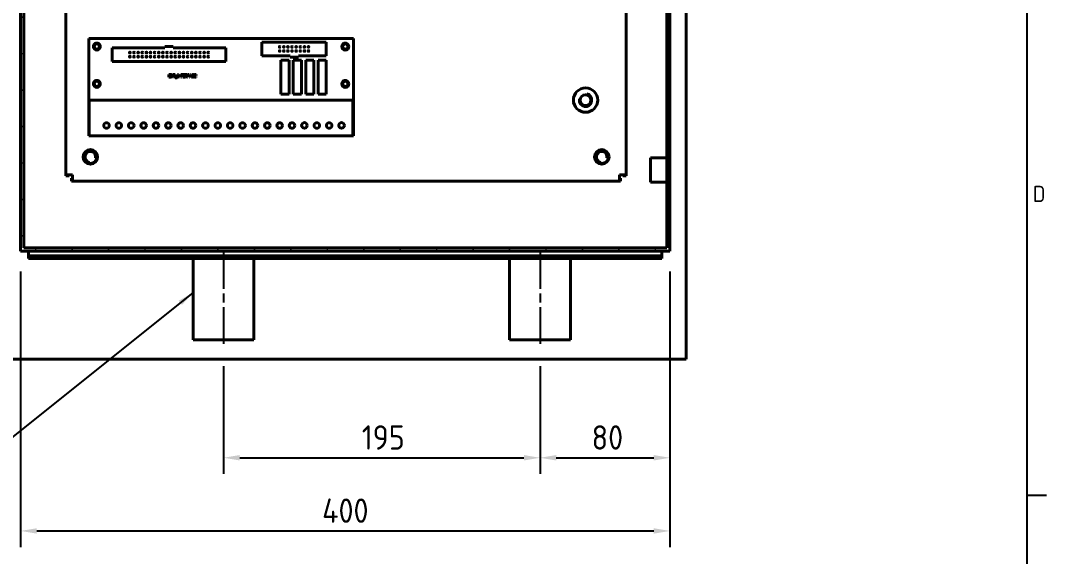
# Model space of a CAD drawing. Header units: millimetres. Extents: x 0 to 4205, y 0 to 2970.
# Drawn here: x 3485 to 4117, y 1076 to 1406 of the extents above; entities that cross this region are included whole.
import ezdxf

# ---------------------------------------------------------------- set-up
doc = ezdxf.new("R2010")
doc.units = ezdxf.units.MM
doc.header["$LTSCALE"] = 5
doc.linetypes.add('CHAIN', pattern=[0.3543, 0.2362, -0.0295, 0.0591, -0.0295])
doc.layers.get('0').update_dxf_attribs({"color": 3, "lineweight": 25})
for name, color, linetype, lineweight in [('가시적인 것(ISO)', 3, 'Continuous', 40), ('가시적인 좁은 것(ISO)', 3, 'Continuous', 35), ('경계(ISO)', 7, 'Continuous', 25), ('기호(ISO)', 5, 'Continuous', 25), ('중심선(ISO)', 1, 'Continuous', 25), ('치수(ISO)', 2, 'Continuous', 25), ('해치(ISO)', 7, 'Continuous', 18)]:
    doc.layers.add(name, color=color, linetype=linetype, lineweight=lineweight)
doc.styles.add('문자 텍스트_PSTEK_POSCO', font='isocp.shx')
doc.styles.add('치수 텍스트_PSTEK_POSCO', font='isocp.shx')
doc.dimstyles.new('치수_PSTEK_POSCO', dxfattribs={"dimscale": 5, "dimtxt": 3, "dimasz": 2, "dimexe": 2, "dimexo": 2.5, "dimgap": 1, "dimtad": 1, "dimrnd": 1e-08, "dimdsep": 46, "dimtxsty": '치수 텍스트_PSTEK_POSCO', "dimcen": 0.09, "dimdle": 10, "dimclrd": 7, "dimclre": 7, "dimclrt": 2, "dimadec": 1, "dimazin": 2, "dimtfac": 1, "dimtmove": 0, "dimatfit": 3, "dimfxl": 0, "dimtolj": 1, "dimlwd": -1, "dimlwe": -1, "dimarcsym": 0})
doc.dimstyles.new('치수_PSTEK_POSCO$7', dxfattribs={"dimscale": 5, "dimtxt": 3, "dimasz": 2, "dimexe": 2, "dimexo": 2.5, "dimgap": 1, "dimtad": 1, "dimrnd": 1e-08, "dimdsep": 46, "dimtxsty": '치수 텍스트_PSTEK_POSCO', "dimcen": 0.09, "dimdle": 10, "dimclrd": 7, "dimclre": 7, "dimclrt": 2, "dimadec": 1, "dimazin": 2, "dimtfac": 1, "dimtmove": 0, "dimatfit": 3, "dimfxl": 0, "dimtolj": 1, "dimlwd": -1, "dimlwe": -1, "dimarcsym": 0})

# ---------------------------------------------------------------- blocks, each defined once
blk = doc.blocks.new('경계 Default Border')
at = {"layer": '경계(ISO)'}
blk.add_line((821, 222.75), (823.4, 222.75), dxfattribs=at)
at = {"layer": '경계(ISO)', "flags": 128}
blk.add_lwpolyline([(20, 20), (20, 574), (821, 574), (821, 20), (20, 20)], dxfattribs=at)
at = {"layer": '경계(ISO)', "color": 2, "insert": (821.72, 258.86), "char_height": 2, "attachment_point": 7, "style": '문자 텍스트_PSTEK_POSCO'}
blk.add_mtext('D', dxfattribs=at)
blk = doc.blocks.new('*D32')
at = {"layer": 'Defpoints', "color": 0, "transparency": 16777216}
for p in [(3610.12, 1205.75), (3805.12, 1205.75), (3805.12, 1136.74)]:
    blk.add_point(p, dxfattribs=at)
at = {"layer": '치수(ISO)', "color": 7, "transparency": 16777216}
for p, q in [((3610.12, 1193.25), (3610.12, 1126.74)), ((3805.12, 1193.25), (3805.12, 1126.74)), ((3620.12, 1136.74), (3795.12, 1136.74))]:
    blk.add_line(p, q, dxfattribs=at)
for points in [[(3620.12, 1138.41), (3620.12, 1135.07), (3610.12, 1136.74)], [(3795.12, 1138.41), (3795.12, 1135.07), (3805.12, 1136.74)]]:
    blk.add_solid(points, dxfattribs=at)
at = {"layer": '치수(ISO)', "color": 2, "transparency": 16777216, "insert": (3695.28, 1149.24), "char_height": 15, "attachment_point": 4, "style": '치수 텍스트_PSTEK_POSCO'}
blk.add_mtext('\\A1;195', dxfattribs=at)
blk = doc.blocks.new('*D33')
at = {"layer": 'Defpoints', "color": 0, "transparency": 16777216}
for p in [(3885.12, 1264.1), (3805.12, 1205.75), (3885.12, 1136.74)]:
    blk.add_point(p, dxfattribs=at)
at = {"layer": '치수(ISO)', "color": 7, "transparency": 16777216}
for p, q in [((3885.12, 1251.6), (3885.12, 1126.74)), ((3805.12, 1193.25), (3805.12, 1126.74)), ((3815.12, 1136.74), (3875.12, 1136.74))]:
    blk.add_line(p, q, dxfattribs=at)
for points in [[(3815.12, 1138.41), (3815.12, 1135.07), (3805.12, 1136.74)], [(3875.12, 1138.41), (3875.12, 1135.07), (3885.12, 1136.74)]]:
    blk.add_solid(points, dxfattribs=at)
at = {"layer": '치수(ISO)', "color": 2, "transparency": 16777216, "insert": (3836.86, 1149.24), "char_height": 15, "attachment_point": 4, "style": '치수 텍스트_PSTEK_POSCO'}
blk.add_mtext('\\A1;80', dxfattribs=at)
blk = doc.blocks.new('*D38')
at = {"layer": 'Defpoints', "color": 0, "transparency": 16777216}
for p in [(3485.12, 1264.1), (3885.12, 1264.1), (3885.12, 1091.66)]:
    blk.add_point(p, dxfattribs=at)
at = {"layer": '치수(ISO)', "color": 7, "transparency": 16777216}
for p, q in [((3485.12, 1251.6), (3485.12, 1081.66)), ((3885.12, 1251.6), (3885.12, 1081.66)), ((3495.12, 1091.66), (3875.12, 1091.66))]:
    blk.add_line(p, q, dxfattribs=at)
for points in [[(3495.12, 1093.32), (3495.12, 1089.99), (3485.12, 1091.66)], [(3875.12, 1093.32), (3875.12, 1089.99), (3885.12, 1091.66)]]:
    blk.add_solid(points, dxfattribs=at)
at = {"layer": '치수(ISO)', "color": 2, "transparency": 16777216, "insert": (3670.86, 1104.16), "char_height": 15, "attachment_point": 4, "style": '치수 텍스트_PSTEK_POSCO'}
blk.add_mtext('\\A1;400', dxfattribs=at)

msp = doc.modelspace()

# ---------------------------------------------------------------- hatches: boundary and pattern name
at = {"layer": '해치(ISO)'}
h = msp.add_hatch(dxfattribs=at)
h.set_pattern_fill('ANSI31', color=256, scale=127, angle=90.0002105, style=0)
h.set_pattern_definition([(135.0002, (0, 0), (-11.22528, -11.22536), [])])
h.paths.add_polyline_path([(3485.1202, 1904.1039), (3485.1202, 1264.1039), (3885.1202, 1264.1039), (3885.1202, 1904.1039)])
h.paths.add_polyline_path([(3487.1202, 1266.1039), (3487.1202, 1902.1039), (3883.1202, 1902.1039), (3883.1202, 1266.1039)], flags=0)

# ---------------------------------------------------------------- linework, layer by layer
at = {"layer": '가시적인 것(ISO)'}
for p, q in [((3895.1202, 1197.563), (3895.1202, 1935.3039)), ((3485.1202, 1904.1039), (3485.1202, 1264.1039)), ((3487.1202, 1266.1039), (3487.1202, 1902.1039)), ((3883.1202, 1902.1039), (3883.1202, 1266.1039)), ((3885.1202, 1264.1039), (3885.1202, 1904.1039)), ((3513.1202, 1311.1039), (3513.1202, 1813.1039)), ((3858.1202, 1768.1039), (3858.1202, 1311.1039)), ((3690.1202, 1395.1039), (3527.1202, 1395.1039)), ((3527.1202, 1395.1039), (3527.1202, 1335.1039)), ((3579.1602, 1390.1838), (3574.0802, 1390.1838)), ((3574.0802, 1390.1838), (3574.0802, 1389.2313)), ((3579.1602, 1389.2313), (3579.1602, 1390.1838)), ((3673.3052, 1392.7949), (3633.7371, 1392.7711)), ((3633.7371, 1392.7711), (3633.7371, 1384.4789)), ((3673.3052, 1384.4764), (3673.3052, 1392.7949)), ((3690.1202, 1335.1039), (3690.1202, 1395.1039)), ((3574.0802, 1389.2313), (3541.5682, 1389.2313)), ((3541.5682, 1389.2313), (3541.5682, 1380.9764)), ((3611.5452, 1389.2313), (3579.1602, 1389.2313)), ((3611.5452, 1380.9764), (3611.5452, 1389.2313)), ((3633.7371, 1384.4789), (3639.0118, 1384.4764)), ((3639.0118, 1384.4764), (3651.2038, 1384.4764)), ((3651.2038, 1384.4764), (3651.2038, 1383.5239)), ((3656.2838, 1384.4764), (3673.3052, 1384.4764)), ((3656.2838, 1383.5239), (3656.2838, 1384.4764)), ((3541.5682, 1380.9764), (3611.5452, 1380.9764)), ((3645.5032, 1381.782), (3645.5032, 1360.7855)), ((3650.4985, 1381.782), (3645.5032, 1381.782)), ((3650.4985, 1360.7855), (3650.4985, 1381.782)), ((3651.2038, 1383.5239), (3656.2838, 1383.5239)), ((3653.1232, 1381.782), (3653.1232, 1360.7855)), ((3658.1185, 1381.782), (3653.1232, 1381.782)), ((3658.1185, 1360.7855), (3658.1185, 1381.782)), ((3660.7432, 1381.782), (3660.7432, 1360.7855)), ((3665.7385, 1381.782), (3660.7432, 1381.782)), ((3665.7385, 1360.7855), (3665.7385, 1381.782)), ((3668.3632, 1381.782), (3668.3632, 1360.7855)), ((3673.3585, 1381.782), (3668.3632, 1381.782)), ((3673.3585, 1360.7855), (3673.3585, 1381.782)), ((3576.5343, 1371.3039), (3576.5343, 1372.8039)), ((3576.5343, 1372.8039), (3577.6205, 1372.8039)), ((3577.6548, 1371.3039), (3576.5343, 1371.3039)), ((3576.7333, 1372.6266), (3576.7333, 1372.1682)), ((3577.6205, 1372.6266), (3576.7333, 1372.6266)), ((3576.7333, 1372.1682), (3577.5644, 1372.1682)), ((3576.7333, 1371.991), (3576.7333, 1371.4811)), ((3577.5644, 1371.991), (3576.7333, 1371.991)), ((3576.7333, 1371.4811), (3577.6548, 1371.4811)), ((3577.5644, 1372.1682), (3577.5644, 1371.991)), ((3577.6205, 1372.8039), (3577.6205, 1372.6266)), ((3577.6548, 1371.4811), (3577.6548, 1371.3039)), ((3577.7759, 1371.3039), (3578.3556, 1372.0813)), ((3578.0149, 1371.3039), (3577.7759, 1371.3039)), ((3577.8445, 1372.8039), (3578.0801, 1372.8039)), ((3578.3556, 1372.0813), (3577.8445, 1372.8039)), ((3578.3945, 1371.8241), (3578.0149, 1371.3039)), ((3578.0801, 1372.8039), (3578.3545, 1372.4197)), ((3578.9078, 1371.3039), (3578.5282, 1371.8389)), ((3579.1102, 1372.8039), (3578.59, 1372.0904)), ((3578.59, 1372.0904), (3579.1513, 1371.3039)), ((3578.5945, 1372.4048), (3578.8941, 1372.8039)), ((3578.8941, 1372.8039), (3579.1102, 1372.8039)), ((3579.1513, 1371.3039), (3578.9078, 1371.3039)), ((3579.2142, 1372.8039), (3580.4032, 1372.8039)), ((3579.2142, 1372.6266), (3579.2142, 1372.8039)), ((3579.7081, 1372.6266), (3579.2142, 1372.6266)), ((3579.7081, 1371.3039), (3579.7081, 1372.6266)), ((3579.907, 1371.3039), (3579.7081, 1371.3039)), ((3579.907, 1372.6266), (3579.907, 1371.3039)), ((3580.4032, 1372.6266), (3579.907, 1372.6266)), ((3580.4032, 1372.8039), (3580.4032, 1372.6266)), ((3581.8061, 1371.3039), (3581.8061, 1372.8039)), ((3581.8061, 1372.8039), (3582.005, 1372.8039)), ((3582.005, 1371.3039), (3581.8061, 1371.3039)), ((3582.005, 1372.8039), (3582.005, 1371.3039)), ((3582.3525, 1371.3039), (3582.3525, 1372.8039)), ((3582.3525, 1372.8039), (3582.5561, 1372.8039)), ((3582.5423, 1371.3039), (3582.3525, 1371.3039)), ((3582.5423, 1372.4814), (3582.5423, 1371.3039)), ((3583.3312, 1371.3039), (3582.5423, 1372.4814)), ((3582.5561, 1372.8039), (3583.3449, 1371.6263)), ((3583.5347, 1371.3039), (3583.3312, 1371.3039)), ((3583.3449, 1372.8039), (3583.5347, 1372.8039)), ((3583.3449, 1371.6263), (3583.3449, 1372.8039)), ((3583.5347, 1372.8039), (3583.5347, 1371.3039)), ((3583.7554, 1372.8039), (3584.9444, 1372.8039)), ((3583.7554, 1372.6266), (3583.7554, 1372.8039)), ((3584.2493, 1372.6266), (3583.7554, 1372.6266)), ((3584.2493, 1371.3039), (3584.2493, 1372.6266)), ((3584.4482, 1371.3039), (3584.2493, 1371.3039)), ((3584.4482, 1372.6266), (3584.4482, 1371.3039)), ((3584.9444, 1372.6266), (3584.4482, 1372.6266)), ((3584.9444, 1372.8039), (3584.9444, 1372.6266)), ((3585.1525, 1371.3039), (3585.1525, 1372.8039)), ((3585.1525, 1372.8039), (3586.2386, 1372.8039)), ((3586.2729, 1371.3039), (3585.1525, 1371.3039)), ((3585.3514, 1372.6266), (3585.3514, 1372.1682)), ((3586.2386, 1372.6266), (3585.3514, 1372.6266)), ((3585.3514, 1372.1682), (3586.1826, 1372.1682)), ((3585.3514, 1371.991), (3585.3514, 1371.4811)), ((3586.1826, 1371.991), (3585.3514, 1371.991)), ((3585.3514, 1371.4811), (3586.2729, 1371.4811)), ((3586.1826, 1372.1682), (3586.1826, 1371.991)), ((3586.2386, 1372.8039), (3586.2386, 1372.6266)), ((3586.2729, 1371.4811), (3586.2729, 1371.3039)), ((3586.5496, 1371.3039), (3586.5496, 1372.8039)), ((3586.5496, 1372.8039), (3587.215, 1372.8039)), ((3586.7485, 1371.3039), (3586.5496, 1371.3039)), ((3586.7485, 1372.6381), (3587.223, 1372.6381)), ((3586.7485, 1372.1419), (3586.7485, 1372.6381)), ((3587.175, 1372.1419), (3586.7485, 1372.1419)), ((3586.7485, 1371.9704), (3586.7485, 1371.3039)), ((3586.9783, 1371.9704), (3586.7485, 1371.9704)), ((3587.622, 1371.3039), (3587.4231, 1371.616)), ((3587.6106, 1371.712), (3587.8701, 1371.3039)), ((3587.8701, 1371.3039), (3587.622, 1371.3039)), ((3588.0702, 1371.3039), (3588.0702, 1372.8039)), ((3588.0702, 1372.8039), (3589.0831, 1372.8039)), ((3588.2691, 1371.3039), (3588.0702, 1371.3039)), ((3588.2691, 1372.6266), (3588.2691, 1372.1625)), ((3589.0831, 1372.6266), (3588.2691, 1372.6266)), ((3588.2691, 1372.1625), (3588.9734, 1372.1625)), ((3588.2691, 1371.9853), (3588.2691, 1371.3039)), ((3588.9734, 1371.9853), (3588.2691, 1371.9853)), ((3588.9734, 1372.1625), (3588.9734, 1371.9853)), ((3589.0831, 1372.8039), (3589.0831, 1372.6266)), ((3589.1769, 1371.3039), (3589.7531, 1372.8039)), ((3589.3872, 1371.3039), (3589.1769, 1371.3039)), ((3589.5519, 1371.7577), (3589.3872, 1371.3039)), ((3590.1807, 1371.7577), (3589.5519, 1371.7577)), ((3589.609, 1371.9189), (3589.7748, 1372.3591)), ((3590.1189, 1371.9189), (3589.609, 1371.9189)), ((3589.7531, 1372.8039), (3589.968, 1372.8039)), ((3589.9612, 1372.3351), (3590.1189, 1371.9189)), ((3589.968, 1372.8039), (3590.5808, 1371.3039)), ((3590.3545, 1371.3039), (3590.1807, 1371.7577)), ((3590.5808, 1371.3039), (3590.3545, 1371.3039)), ((3591.9825, 1372.3934), (3591.787, 1372.3465)), ((3591.8087, 1371.8309), (3592.0077, 1371.7806)), ((3592.2569, 1371.3039), (3592.2569, 1372.8039)), ((3592.2569, 1372.8039), (3593.343, 1372.8039)), ((3593.3773, 1371.3039), (3592.2569, 1371.3039)), ((3592.4558, 1372.6266), (3592.4558, 1372.1682)), ((3593.343, 1372.6266), (3592.4558, 1372.6266)), ((3592.4558, 1372.1682), (3593.287, 1372.1682)), ((3592.4558, 1371.991), (3592.4558, 1371.4811)), ((3593.287, 1371.991), (3592.4558, 1371.991)), ((3592.4558, 1371.4811), (3593.3773, 1371.4811)), ((3593.287, 1372.1682), (3593.287, 1371.991)), ((3593.343, 1372.8039), (3593.343, 1372.6266)), ((3593.3773, 1371.4811), (3593.3773, 1371.3039)), ((3580.4135, 1370.8877), (3580.4135, 1371.0203)), ((3580.4135, 1371.0203), (3581.6346, 1371.0203)), ((3581.6346, 1370.8877), (3580.4135, 1370.8877)), ((3581.6346, 1371.0203), (3581.6346, 1370.8877)), ((3645.5032, 1360.7855), (3650.4985, 1360.7855)), ((3653.1232, 1360.7855), (3658.1185, 1360.7855)), ((3660.7432, 1360.7855), (3665.7385, 1360.7855)), ((3668.3632, 1360.7855), (3673.3585, 1360.7855)), ((3689.739, 1357.1036), (3527.3403, 1357.1036)), ((3527.3403, 1357.1036), (3527.3403, 1335.1039)), ((3689.739, 1335.1039), (3689.739, 1357.1036)), ((3527.1202, 1335.1039), (3527.3403, 1335.1039)), ((3527.3403, 1335.1039), (3689.739, 1335.1039)), ((3689.739, 1335.1039), (3690.1202, 1335.1039)), ((3873.1202, 1321.6039), (3873.1202, 1306.6039)), ((3883.1202, 1321.6039), (3873.1202, 1321.6039)), ((3513.1202, 1311.1039), (3517.1202, 1311.1039)), ((3513.1202, 1311.1039), (3513.1202, 1310.5181)), ((3515.1202, 1310.5181), (3513.1202, 1310.5181)), ((3515.1202, 1311.1039), (3515.1202, 1310.5181)), ((3517.1202, 1309.1039), (3516.5344, 1309.1039)), ((3516.5344, 1309.1039), (3516.5344, 1307.1039)), ((3517.1202, 1311.1039), (3517.1202, 1307.1039)), ((3854.1202, 1311.1039), (3858.1202, 1311.1039)), ((3854.1202, 1307.1039), (3854.1202, 1311.1039)), ((3854.1202, 1309.1039), (3854.706, 1309.1039)), ((3854.706, 1309.1039), (3854.706, 1307.1039)), ((3856.1202, 1311.1039), (3856.1202, 1310.5181)), ((3856.1202, 1310.5181), (3858.1202, 1310.5181)), ((3858.1202, 1310.5181), (3858.1202, 1311.1039)), ((3516.5344, 1307.1039), (3517.1202, 1307.1039)), ((3854.1202, 1307.1039), (3517.1202, 1307.1039)), ((3854.1202, 1307.1039), (3854.706, 1307.1039)), ((3883.1202, 1306.6039), (3873.1202, 1306.6039)), ((3485.1202, 1264.1039), (3885.1202, 1264.1039)), ((3883.1202, 1266.1039), (3487.1202, 1266.1039)), ((3490.1202, 1261.1039), (3490.1202, 1264.1039)), ((3880.1202, 1261.1039), (3880.1202, 1264.1039)), ((3490.1202, 1261.1039), (3880.1202, 1261.1039)), ((3490.1202, 1261.1039), (3490.1202, 1259.5039)), ((3490.1202, 1259.5039), (3493.1202, 1259.5039)), ((3493.1202, 1259.5039), (3493.1202, 1261.1039)), ((3877.1202, 1261.1039), (3493.1202, 1261.1039)), ((3493.1202, 1259.5039), (3877.1202, 1259.5039)), ((3591.3702, 1259.5039), (3591.3702, 1209.5039)), ((3628.8702, 1259.5039), (3628.8702, 1209.5039)), ((3786.3702, 1259.5039), (3786.3702, 1209.5039)), ((3823.8702, 1259.5039), (3823.8702, 1209.5039)), ((3877.1202, 1261.1039), (3877.1202, 1259.5039)), ((3877.1202, 1259.5039), (3880.1202, 1259.5039)), ((3880.1202, 1259.5039), (3880.1202, 1261.1039)), ((3591.3702, 1209.5039), (3628.8702, 1209.5039)), ((3786.3702, 1209.5039), (3823.8702, 1209.5039)), ((3895.1202, 1197.563), (3445.1202, 1197.563))]:
    msp.add_line(p, q, dxfattribs=at)
for centre, radius in [((3532.1202, 1390.1039), 2.15), ((3532.1202, 1390.1039), 1.621), ((3685.1202, 1390.1039), 2.15), ((3685.1202, 1390.1039), 1.621), ((3552.4902, 1386.3738), 0.25), ((3552.4902, 1383.8339), 0.25), ((3555.0302, 1386.3738), 0.25), ((3555.0302, 1383.8339), 0.25), ((3557.5702, 1386.3738), 0.25), ((3557.5702, 1383.8339), 0.25), ((3560.1102, 1386.3738), 0.25), ((3560.1102, 1383.8339), 0.25), ((3562.6502, 1386.3738), 0.25), ((3562.6502, 1383.8339), 0.25), ((3565.1902, 1386.3738), 0.25), ((3565.1902, 1383.8339), 0.25), ((3567.7302, 1386.3738), 0.25), ((3567.7302, 1383.8339), 0.25), ((3570.2702, 1386.3738), 0.25), ((3570.2702, 1383.8339), 0.25), ((3572.8102, 1386.3738), 0.25), ((3572.8102, 1383.8339), 0.25), ((3575.3502, 1386.3738), 0.25), ((3575.3502, 1383.8339), 0.25), ((3577.8902, 1386.3738), 0.25), ((3577.8902, 1383.8339), 0.25), ((3580.4302, 1386.3738), 0.25), ((3580.4302, 1383.8339), 0.25), ((3582.9702, 1386.3738), 0.25), ((3582.9702, 1383.8339), 0.25), ((3585.5102, 1386.3738), 0.25), ((3585.5102, 1383.8339), 0.25), ((3588.0502, 1386.3738), 0.25), ((3588.0502, 1383.8339), 0.25), ((3590.5902, 1386.3738), 0.25), ((3590.5902, 1383.8339), 0.25), ((3593.1302, 1386.3738), 0.25), ((3593.1302, 1383.8339), 0.25), ((3595.6702, 1386.3738), 0.25), ((3595.6702, 1383.8339), 0.25), ((3598.2102, 1386.3738), 0.25), ((3598.2102, 1383.8339), 0.25), ((3600.7502, 1386.3738), 0.25), ((3600.7502, 1383.8339), 0.25), ((3644.7268, 1389.8739), 0.25), ((3644.7268, 1387.3339), 0.25), ((3647.2668, 1389.8739), 0.25), ((3647.2668, 1387.3339), 0.25), ((3649.8068, 1389.8739), 0.25), ((3649.8068, 1387.3339), 0.25), ((3652.3468, 1389.8739), 0.25), ((3652.3468, 1387.3339), 0.25), ((3654.8868, 1389.8739), 0.25), ((3654.8868, 1387.3339), 0.25), ((3657.4268, 1389.8739), 0.25), ((3657.4268, 1387.3339), 0.25), ((3659.9668, 1389.8739), 0.25), ((3659.9668, 1387.3339), 0.25), ((3662.5068, 1389.8739), 0.25), ((3662.5068, 1387.3339), 0.25), ((3532.1202, 1367.1039), 2.15), ((3532.1202, 1367.1039), 1.621), ((3685.1202, 1367.1039), 2.15), ((3685.1202, 1367.1039), 1.621), ((3833.1202, 1357.1039), 7.5), ((3833.1202, 1357.1039), 3.3235), ((3538.0553, 1341.4543), 1.721), ((3545.6753, 1341.4543), 1.721), ((3553.2953, 1341.4543), 1.721), ((3560.9153, 1341.4543), 1.721), ((3568.5353, 1341.4543), 1.721), ((3576.1553, 1341.4543), 1.721), ((3583.7753, 1341.4543), 1.721), ((3591.3953, 1341.4543), 1.721), ((3599.0149, 1341.4543), 1.721), ((3606.6349, 1341.4543), 1.721), ((3614.2549, 1341.4543), 1.721), ((3621.8749, 1341.4543), 1.721), ((3629.4949, 1341.4543), 1.721), ((3637.1149, 1341.4543), 1.721), ((3644.7349, 1341.4543), 1.721), ((3652.3549, 1341.4543), 1.721), ((3659.9749, 1341.5042), 1.721), ((3667.5949, 1341.4543), 1.721), ((3675.2149, 1341.4543), 1.721), ((3682.8349, 1341.5042), 1.721), ((3528.1202, 1322.1039), 4.5), ((3528.1202, 1322.1039), 4), ((3843.1202, 1322.1039), 4.5), ((3843.1202, 1322.1039), 4)]:
    msp.add_circle(centre, radius, dxfattribs=at)
for points in [[(3578.3545, 1372.4197), (3578.4402, 1372.3008), (3578.4745, 1372.2356)], [(3578.4654, 1371.9315), (3578.4162, 1371.8549), (3578.3945, 1371.8241)], [(3578.5282, 1371.8389), (3578.4962, 1371.8846), (3578.4654, 1371.9315)], [(3578.4745, 1372.2356), (3578.5248, 1372.3157), (3578.5945, 1372.4048)], [(3587.0892, 1371.9635), (3587.0549, 1371.9704), (3586.9783, 1371.9704)], [(3587.4231, 1371.616), (3587.3362, 1371.7509), (3587.2241, 1371.8938), (3587.1349, 1371.9521), (3587.0892, 1371.9635)], [(3587.5442, 1372.3946), (3587.5442, 1372.3225), (3587.4642, 1372.1979), (3587.311, 1372.1419), (3587.175, 1372.1419)], [(3587.215, 1372.8039), (3587.415, 1372.8039), (3587.6243, 1372.7227), (3587.7489, 1372.518), (3587.7489, 1372.3946)], [(3587.223, 1372.6381), (3587.3899, 1372.6381), (3587.5442, 1372.5009), (3587.5442, 1372.3946)], [(3587.7489, 1372.3946), (3587.7489, 1372.2345), (3587.542, 1372.0161), (3587.327, 1371.9864)], [(3587.327, 1371.9864), (3587.4048, 1371.9487), (3587.4459, 1371.9121)], [(3587.4459, 1371.9121), (3587.5328, 1371.8321), (3587.6106, 1371.712)], [(3589.7748, 1372.3591), (3589.8263, 1372.502), (3589.856, 1372.6461)], [(3589.856, 1372.6461), (3589.8903, 1372.5249), (3589.9612, 1372.3351)], [(3590.6814, 1372.0653), (3590.6814, 1372.2997), (3590.8609, 1372.6495), (3591.1913, 1372.8302), (3591.3903, 1372.8302)], [(3591.3868, 1371.2787), (3591.1445, 1371.2787), (3590.8404, 1371.4765), (3590.6814, 1371.8503), (3590.6814, 1372.0653)], [(3591.3857, 1372.6598), (3591.2131, 1372.6598), (3590.9798, 1372.494), (3590.8861, 1372.2151), (3590.8861, 1372.0664)], [(3590.8861, 1372.0664), (3590.8861, 1371.8755), (3590.9981, 1371.5897), (3591.2325, 1371.4491), (3591.3697, 1371.4491)], [(3591.3697, 1371.4491), (3591.5366, 1371.4491), (3591.7676, 1371.6411), (3591.8087, 1371.8309)], [(3591.787, 1372.3465), (3591.7344, 1372.51), (3591.5366, 1372.6598), (3591.3857, 1372.6598)], [(3592.0077, 1371.7806), (3591.9448, 1371.5359), (3591.6212, 1371.2787), (3591.3868, 1371.2787)], [(3591.3903, 1372.8302), (3591.6155, 1372.8302), (3591.9219, 1372.6003), (3591.9825, 1372.3934)]]:
    msp.add_open_spline(points, degree=2, dxfattribs=at)
at = {"layer": '가시적인 좁은 것(ISO)'}
for centre, radius, start, end in [((3532.1202, 1390.1039), 2, 170, 80), ((3685.1202, 1390.1039), 2, 170, 80), ((3532.1202, 1367.1039), 2, 170, 80), ((3685.1202, 1367.1039), 2, 170, 80), ((3833.1202, 1357.1039), 4, 170, 80), ((3528.1202, 1322.1039), 3.256, 350, 260), ((3843.1202, 1322.1039), 3.256, 350, 260)]:
    msp.add_arc(centre, radius, start, end, dxfattribs=at)
at = {"layer": '중심선(ISO)', "linetype": 'CHAIN', "ltscale": 19.051651}
for p, q in [((3610.1202, 1263.2539), (3610.1202, 1205.7539)), ((3805.1202, 1263.2539), (3805.1202, 1205.7539))]:
    msp.add_line(p, q, dxfattribs=at)

# ---------------------------------------------------------------- block references
at = {"xscale": 5, "yscale": 5, "zscale": 5}
msp.add_blockref('경계 Default Border', (0, 0), dxfattribs=at)

# ---------------------------------------------------------------- dimensions: what is measured, and where the dimension line sits
at = {"layer": '치수(ISO)', "color": 7}
for base, p1, p2, picture, middle in [((3885.1202, 1091.6552), (3485.1202, 1264.1039), (3885.1202, 1264.1039), '*D38', (3685.1202, 1091.6552)), ((3885.1202, 1136.7387), (3805.1202, 1205.7539), (3885.1202, 1264.1039), '*D33', (3845.1202, 1136.7387)), ((3805.1202, 1136.7387), (3610.1202, 1205.7539), (3805.1202, 1205.7539), '*D32', (3707.6202, 1136.7387))]:
    dim = msp.add_linear_dim(base=base, p1=p1, p2=p2, angle=180, dimstyle='치수_PSTEK_POSCO', override={"dimdec": 2, "dimtp": 0, "dimtm": 0, "dimtdec": 2, "dimtofl": 0, "dimatfit": 1}, dxfattribs=at)
    dim.commit()
    dim.dimension.update_dxf_attribs({"geometry": picture, "text_midpoint": middle, "dimtype": 160})

# ---------------------------------------------------------------- leaders
at = {"layer": '기호(ISO)', "color": 7, "annotation_type": 0, "has_hookline": 1, "hookline_direction": 1, "text_width": 168.2323}
msp.add_leader([(3591.3702, 1238.4678), (3446.6948, 1122.6845), (3436.6948, 1122.6845)], dimstyle='치수_PSTEK_POSCO$7', override={"dimtad": 0}, dxfattribs=at)

doc.saveas('drawing.dxf')
